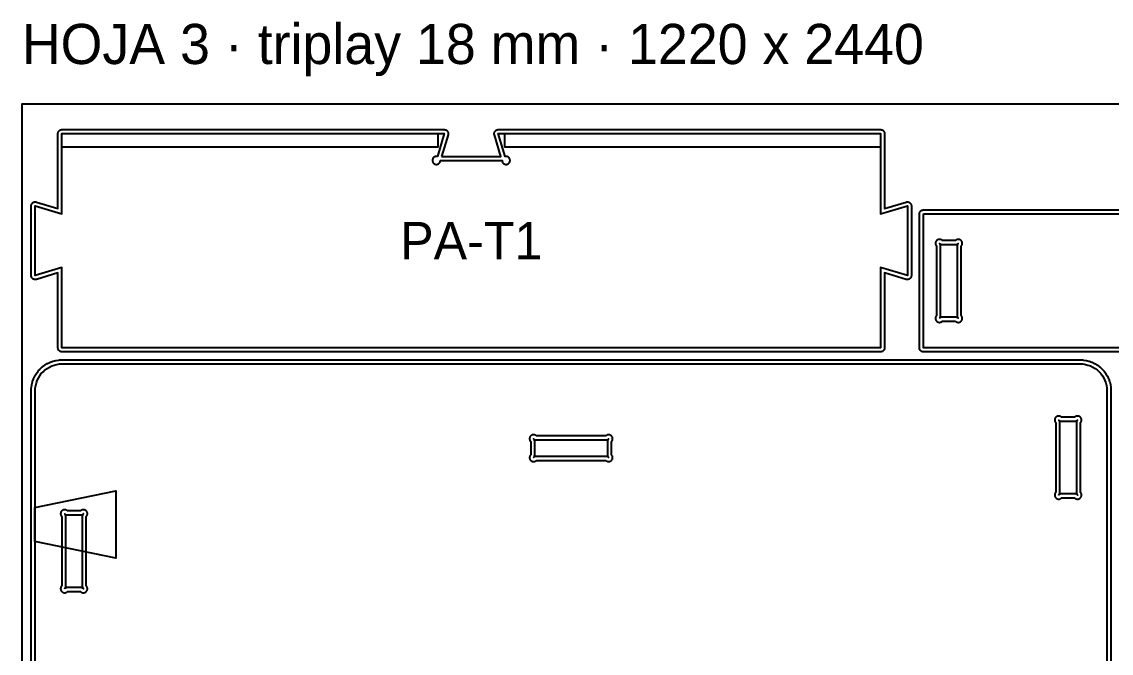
# Model space of a CAD drawing. Header units: millimetres. Extents: x 0 to 8220, y 0 to 2502.
# Drawn here: x 2800 to 3613, y 2030 to 2502 of the extents above; entities that cross this region are included whole.
import ezdxf
from ezdxf.enums import TextEntityAlignment as Align

# ---------------------------------------------------------------- set-up
doc = ezdxf.new("R2010")
doc.units = ezdxf.units.MM
for name, color, linetype in [('CAJA_5_5MM', 32, 'Continuous'), ('CAJA_6MM', 30, 'Continuous'), ('CALADO_INTERIOR', 5, 'Continuous'), ('CORTE_EXT', 1, 'Continuous'), ('HOJA', 8, 'Continuous'), ('TEXTO', 7, 'Continuous'), ('TRAYECTORIA_EXT_FRESA6', 11, 'Continuous'), ('TRAYECTORIA_INT_FRESA6', 150, 'Continuous')]:
    doc.layers.add(name, color=color, linetype=linetype)

msp = doc.modelspace()

# ---------------------------------------------------------------- linework, layer by layer
at = {"layer": 'CAJA_5_5MM'}
msp.add_lwpolyline([(2809.85, 2113.38), (2809.85, 2138.62), (2870.15, 2151.18), (2870.15, 2100.82)], close=True, dxfattribs=at)
at = {"layer": 'CAJA_6MM'}
for points in [[(3110.5, 2418), (3110.5, 2408), (2830, 2408), (2830, 2418), (3100.5, 2418)], [(3441, 2408), (3160.5, 2408), (3160.5, 2418), (3170.5, 2418), (3441, 2418)]]:
    msp.add_lwpolyline(points, close=True, dxfattribs=at)
at = {"layer": 'CALADO_INTERIOR'}
for points in [[(3496.91, 2277.85), (3497.13, 2277.65), (3497.36, 2277.48), (3497.61, 2277.33), (3497.88, 2277.2), (3498.16, 2277.1), (3498.44, 2277.03), (3498.73, 2276.99), (3499.03, 2276.97), (3499.32, 2276.99), (3499.61, 2277.03), (3499.9, 2277.1), (3500.18, 2277.2), (3500.44, 2277.33), (3500.7, 2277.48), (3500.93, 2277.65), (3501.15, 2277.85), (3501.35, 2278.07), (3501.52, 2278.3), (3501.67, 2278.56), (3501.8, 2278.82), (3501.9, 2279.1), (3501.97, 2279.39), (3502.01, 2279.68), (3502.03, 2279.97), (3502.01, 2280.27), (3501.97, 2280.56), (3501.9, 2280.84), (3501.8, 2281.12), (3501.67, 2281.39), (3501.52, 2281.64), (3501.35, 2281.87), (3501.15, 2282.09), (3501.15, 2333.91), (3501.35, 2334.13), (3501.52, 2334.36), (3501.67, 2334.61), (3501.8, 2334.88), (3501.9, 2335.16), (3501.97, 2335.44), (3502.01, 2335.73), (3502.03, 2336.03), (3502.01, 2336.32), (3501.97, 2336.61), (3501.9, 2336.9), (3501.8, 2337.18), (3501.67, 2337.44), (3501.52, 2337.7), (3501.35, 2337.93), (3501.15, 2338.15), (3501.15, 2338.15), (3501.15, 2338.15), (3500.93, 2338.35), (3500.7, 2338.52), (3500.44, 2338.67), (3500.18, 2338.8), (3499.9, 2338.9), (3499.61, 2338.97), (3499.32, 2339.01), (3499.03, 2339.03), (3498.73, 2339.01), (3498.44, 2338.97), (3498.16, 2338.9), (3497.88, 2338.8), (3497.61, 2338.67), (3497.36, 2338.52), (3497.13, 2338.35), (3496.91, 2338.15), (3487.09, 2338.15), (3486.87, 2338.35), (3486.64, 2338.52), (3486.39, 2338.67), (3486.12, 2338.8), (3485.84, 2338.9), (3485.56, 2338.97), (3485.27, 2339.01), (3484.97, 2339.03), (3484.68, 2339.01), (3484.39, 2338.97), (3484.1, 2338.9), (3483.82, 2338.8), (3483.56, 2338.67), (3483.3, 2338.52), (3483.07, 2338.35), (3482.85, 2338.15), (3482.65, 2337.93), (3482.48, 2337.7), (3482.33, 2337.44), (3482.2, 2337.18), (3482.1, 2336.9), (3482.03, 2336.61), (3481.99, 2336.32), (3481.97, 2336.03), (3481.99, 2335.73), (3482.03, 2335.44), (3482.1, 2335.16), (3482.2, 2334.88), (3482.33, 2334.61), (3482.48, 2334.36), (3482.65, 2334.13), (3482.85, 2333.91), (3482.85, 2282.09), (3482.65, 2281.87), (3482.48, 2281.64), (3482.33, 2281.39), (3482.2, 2281.12), (3482.1, 2280.84), (3482.03, 2280.56), (3481.99, 2280.27), (3481.97, 2279.97), (3481.99, 2279.68), (3482.03, 2279.39), (3482.1, 2279.1), (3482.2, 2278.82), (3482.33, 2278.56), (3482.48, 2278.3), (3482.65, 2278.07), (3482.85, 2277.85), (3483.07, 2277.65), (3483.3, 2277.48), (3483.56, 2277.33), (3483.82, 2277.2), (3484.1, 2277.1), (3484.39, 2277.03), (3484.68, 2276.99), (3484.97, 2276.97), (3485.27, 2276.99), (3485.56, 2277.03), (3485.84, 2277.1), (3486.12, 2277.2), (3486.39, 2277.33), (3486.64, 2277.48), (3486.87, 2277.65), (3487.09, 2277.85)], [(3585.91, 2145.85), (3586.13, 2145.65), (3586.36, 2145.48), (3586.61, 2145.33), (3586.88, 2145.2), (3587.16, 2145.1), (3587.44, 2145.03), (3587.73, 2144.99), (3588.03, 2144.97), (3588.32, 2144.99), (3588.61, 2145.03), (3588.9, 2145.1), (3589.18, 2145.2), (3589.44, 2145.33), (3589.7, 2145.48), (3589.93, 2145.65), (3590.15, 2145.85), (3590.35, 2146.07), (3590.52, 2146.3), (3590.67, 2146.56), (3590.8, 2146.82), (3590.9, 2147.1), (3590.97, 2147.39), (3591.01, 2147.68), (3591.03, 2147.97), (3591.01, 2148.27), (3590.97, 2148.56), (3590.9, 2148.84), (3590.8, 2149.12), (3590.67, 2149.39), (3590.52, 2149.64), (3590.35, 2149.87), (3590.15, 2150.09), (3590.15, 2201.91), (3590.35, 2202.13), (3590.52, 2202.36), (3590.67, 2202.61), (3590.8, 2202.88), (3590.9, 2203.16), (3590.97, 2203.44), (3591.01, 2203.73), (3591.03, 2204.03), (3591.01, 2204.32), (3590.97, 2204.61), (3590.9, 2204.9), (3590.8, 2205.18), (3590.67, 2205.44), (3590.52, 2205.7), (3590.35, 2205.93), (3590.15, 2206.15), (3589.93, 2206.35), (3589.7, 2206.52), (3589.44, 2206.67), (3589.18, 2206.8), (3588.9, 2206.9), (3588.61, 2206.97), (3588.32, 2207.01), (3588.03, 2207.03), (3587.73, 2207.01), (3587.44, 2206.97), (3587.16, 2206.9), (3586.88, 2206.8), (3586.61, 2206.67), (3586.36, 2206.52), (3586.13, 2206.35), (3585.91, 2206.15), (3576.09, 2206.15), (3575.87, 2206.35), (3575.64, 2206.52), (3575.39, 2206.67), (3575.12, 2206.8), (3574.84, 2206.9), (3574.56, 2206.97), (3574.27, 2207.01), (3573.97, 2207.03), (3573.68, 2207.01), (3573.39, 2206.97), (3573.1, 2206.9), (3572.82, 2206.8), (3572.56, 2206.67), (3572.3, 2206.52), (3572.07, 2206.35), (3571.85, 2206.15), (3571.65, 2205.93), (3571.48, 2205.7), (3571.33, 2205.44), (3571.2, 2205.18), (3571.1, 2204.9), (3571.03, 2204.61), (3570.99, 2204.32), (3570.97, 2204.03), (3570.99, 2203.73), (3571.03, 2203.44), (3571.1, 2203.16), (3571.2, 2202.88), (3571.33, 2202.61), (3571.48, 2202.36), (3571.65, 2202.13), (3571.85, 2201.91), (3571.85, 2150.09), (3571.65, 2149.87), (3571.48, 2149.64), (3571.33, 2149.39), (3571.2, 2149.12), (3571.1, 2148.84), (3571.03, 2148.56), (3570.99, 2148.27), (3570.97, 2147.97), (3570.99, 2147.68), (3571.03, 2147.39), (3571.1, 2147.1), (3571.2, 2146.82), (3571.33, 2146.56), (3571.48, 2146.3), (3571.65, 2146.07), (3571.85, 2145.85), (3572.07, 2145.65), (3572.3, 2145.48), (3572.56, 2145.33), (3572.82, 2145.2), (3573.1, 2145.1), (3573.39, 2145.03), (3573.68, 2144.99), (3573.97, 2144.97), (3574.27, 2144.99), (3574.56, 2145.03), (3574.84, 2145.1), (3575.12, 2145.2), (3575.39, 2145.33), (3575.64, 2145.48), (3575.87, 2145.65), (3576.09, 2145.85)], [(3184.09, 2173.85), (3235.91, 2173.85), (3236.13, 2173.65), (3236.36, 2173.48), (3236.61, 2173.33), (3236.88, 2173.2), (3237.16, 2173.1), (3237.44, 2173.03), (3237.73, 2172.99), (3238.03, 2172.97), (3238.32, 2172.99), (3238.61, 2173.03), (3238.9, 2173.1), (3239.18, 2173.2), (3239.44, 2173.33), (3239.7, 2173.48), (3239.93, 2173.65), (3240.15, 2173.85), (3240.35, 2174.07), (3240.52, 2174.3), (3240.67, 2174.56), (3240.8, 2174.82), (3240.9, 2175.1), (3240.97, 2175.39), (3241.01, 2175.68), (3241.03, 2175.97), (3241.01, 2176.27), (3240.97, 2176.56), (3240.9, 2176.84), (3240.8, 2177.12), (3240.67, 2177.39), (3240.52, 2177.64), (3240.35, 2177.87), (3240.15, 2178.09), (3240.15, 2187.91), (3240.35, 2188.13), (3240.52, 2188.36), (3240.67, 2188.61), (3240.8, 2188.88), (3240.9, 2189.16), (3240.97, 2189.44), (3241.01, 2189.73), (3241.03, 2190.03), (3241.01, 2190.32), (3240.97, 2190.61), (3240.9, 2190.9), (3240.8, 2191.18), (3240.67, 2191.44), (3240.52, 2191.7), (3240.35, 2191.93), (3240.15, 2192.15), (3239.93, 2192.35), (3239.7, 2192.52), (3239.44, 2192.67), (3239.18, 2192.8), (3238.9, 2192.9), (3238.61, 2192.97), (3238.32, 2193.01), (3238.03, 2193.03), (3237.73, 2193.01), (3237.44, 2192.97), (3237.16, 2192.9), (3236.88, 2192.8), (3236.61, 2192.67), (3236.36, 2192.52), (3236.13, 2192.35), (3235.91, 2192.15), (3184.09, 2192.15), (3183.87, 2192.35), (3183.64, 2192.52), (3183.39, 2192.67), (3183.12, 2192.8), (3182.84, 2192.9), (3182.56, 2192.97), (3182.27, 2193.01), (3181.97, 2193.03), (3181.68, 2193.01), (3181.39, 2192.97), (3181.1, 2192.9), (3180.82, 2192.8), (3180.56, 2192.67), (3180.3, 2192.52), (3180.07, 2192.35), (3179.85, 2192.15), (3179.65, 2191.93), (3179.48, 2191.7), (3179.33, 2191.44), (3179.2, 2191.18), (3179.1, 2190.9), (3179.03, 2190.61), (3178.99, 2190.32), (3178.97, 2190.03), (3178.99, 2189.73), (3179.03, 2189.44), (3179.1, 2189.16), (3179.2, 2188.88), (3179.33, 2188.61), (3179.48, 2188.36), (3179.65, 2188.13), (3179.85, 2187.91), (3179.85, 2178.09), (3179.65, 2177.87), (3179.48, 2177.64), (3179.33, 2177.39), (3179.2, 2177.12), (3179.1, 2176.84), (3179.03, 2176.56), (3178.99, 2176.27), (3178.97, 2175.97), (3178.99, 2175.68), (3179.03, 2175.39), (3179.1, 2175.1), (3179.2, 2174.82), (3179.33, 2174.56), (3179.48, 2174.3), (3179.65, 2174.07), (3179.85, 2173.85), (3180.07, 2173.65), (3180.3, 2173.48), (3180.56, 2173.33), (3180.82, 2173.2), (3181.1, 2173.1), (3181.39, 2173.03), (3181.68, 2172.99), (3181.97, 2172.97), (3182.27, 2172.99), (3182.56, 2173.03), (3182.84, 2173.1), (3183.12, 2173.2), (3183.39, 2173.33), (3183.64, 2173.48), (3183.87, 2173.65)], [(2844.61, 2075.33), (2844.88, 2075.2), (2845.16, 2075.1), (2845.44, 2075.03), (2845.73, 2074.99), (2846.03, 2074.97), (2846.32, 2074.99), (2846.61, 2075.03), (2846.9, 2075.1), (2847.18, 2075.2), (2847.44, 2075.33), (2847.7, 2075.48), (2847.93, 2075.65), (2848.15, 2075.85), (2848.35, 2076.07), (2848.52, 2076.3), (2848.67, 2076.56), (2848.8, 2076.82), (2848.9, 2077.1), (2848.97, 2077.39), (2849.01, 2077.68), (2849.03, 2077.97), (2849.01, 2078.27), (2848.97, 2078.56), (2848.9, 2078.84), (2848.8, 2079.12), (2848.67, 2079.39), (2848.52, 2079.64), (2848.35, 2079.87), (2848.15, 2080.09), (2848.15, 2131.91), (2848.35, 2132.13), (2848.52, 2132.36), (2848.67, 2132.61), (2848.8, 2132.88), (2848.9, 2133.16), (2848.97, 2133.44), (2849.01, 2133.73), (2849.03, 2134.03), (2849.01, 2134.32), (2848.97, 2134.61), (2848.9, 2134.9), (2848.8, 2135.18), (2848.67, 2135.44), (2848.52, 2135.7), (2848.35, 2135.93), (2848.15, 2136.15), (2848.15, 2136.15), (2847.93, 2136.35), (2847.7, 2136.52), (2847.44, 2136.67), (2847.18, 2136.8), (2846.9, 2136.9), (2846.61, 2136.97), (2846.32, 2137.01), (2846.03, 2137.03), (2845.73, 2137.01), (2845.44, 2136.97), (2845.16, 2136.9), (2844.88, 2136.8), (2844.61, 2136.67), (2844.36, 2136.52), (2844.13, 2136.35), (2843.91, 2136.15), (2834.09, 2136.15), (2833.87, 2136.35), (2833.64, 2136.52), (2833.39, 2136.67), (2833.12, 2136.8), (2832.84, 2136.9), (2832.56, 2136.97), (2832.27, 2137.01), (2831.97, 2137.03), (2831.68, 2137.01), (2831.39, 2136.97), (2831.1, 2136.9), (2830.82, 2136.8), (2830.56, 2136.67), (2830.3, 2136.52), (2830.07, 2136.35), (2829.85, 2136.15), (2829.65, 2135.93), (2829.48, 2135.7), (2829.33, 2135.44), (2829.2, 2135.18), (2829.1, 2134.9), (2829.03, 2134.61), (2828.99, 2134.32), (2828.97, 2134.03), (2828.99, 2133.73), (2829.03, 2133.44), (2829.1, 2133.16), (2829.2, 2132.88), (2829.33, 2132.61), (2829.48, 2132.36), (2829.65, 2132.13), (2829.85, 2131.91), (2829.85, 2080.09), (2829.65, 2079.87), (2829.48, 2079.64), (2829.33, 2079.39), (2829.2, 2079.12), (2829.1, 2078.84), (2829.03, 2078.56), (2828.99, 2078.27), (2828.97, 2077.97), (2828.99, 2077.68), (2829.03, 2077.39), (2829.1, 2077.1), (2829.2, 2076.82), (2829.33, 2076.56), (2829.48, 2076.3), (2829.65, 2076.07), (2829.85, 2075.85), (2830.07, 2075.65), (2830.3, 2075.48), (2830.56, 2075.33), (2830.82, 2075.2), (2831.1, 2075.1), (2831.39, 2075.03), (2831.68, 2074.99), (2831.97, 2074.97), (2832.27, 2074.99), (2832.56, 2075.03), (2832.84, 2075.1), (2833.12, 2075.2), (2833.39, 2075.33), (2833.64, 2075.48), (2833.87, 2075.65), (2834.09, 2075.85), (2843.91, 2075.85), (2844.13, 2075.65), (2844.36, 2075.48)]]:
    msp.add_lwpolyline(points, close=True, dxfattribs=at)
at = {"layer": 'CORTE_EXT'}
for points in [[(3110.22, 2400.91), (3109.89, 2400.97), (3109.5, 2401), (3109.11, 2400.97), (3108.72, 2400.9), (3108.35, 2400.77), (3108, 2400.6), (3107.67, 2400.38), (3107.38, 2400.12), (3107.12, 2399.83), (3106.9, 2399.5), (3106.73, 2399.15), (3106.6, 2398.78), (3106.53, 2398.39), (3106.5, 2398), (3106.53, 2397.61), (3106.6, 2397.22), (3106.73, 2396.85), (3106.9, 2396.5), (3107.12, 2396.17), (3107.38, 2395.88), (3107.67, 2395.62), (3108, 2395.4), (3108.35, 2395.23), (3108.72, 2395.1), (3109.11, 2395.03), (3109.5, 2395), (3109.89, 2395.03), (3110.28, 2395.1), (3110.65, 2395.23), (3111, 2395.4), (3111.33, 2395.62), (3111.62, 2395.88), (3111.88, 2396.17), (3112.1, 2396.5), (3112.27, 2396.85), (3112.4, 2397.22), (3112.47, 2397.61), (3112.49, 2397.85), (3158.51, 2397.85), (3158.53, 2397.61), (3158.6, 2397.22), (3158.73, 2396.85), (3158.9, 2396.5), (3159.12, 2396.17), (3159.38, 2395.88), (3159.67, 2395.62), (3160, 2395.4), (3160.35, 2395.23), (3160.72, 2395.1), (3161.11, 2395.03), (3161.5, 2395), (3161.89, 2395.03), (3162.28, 2395.1), (3162.65, 2395.23), (3163, 2395.4), (3163.33, 2395.62), (3163.62, 2395.88), (3163.88, 2396.17), (3164.1, 2396.5), (3164.27, 2396.85), (3164.4, 2397.22), (3164.47, 2397.61), (3164.5, 2398), (3164.47, 2398.39), (3164.4, 2398.78), (3164.27, 2399.15), (3164.1, 2399.5), (3163.88, 2399.83), (3163.62, 2400.12), (3163.33, 2400.38), (3163, 2400.6), (3162.65, 2400.77), (3162.28, 2400.9), (3161.89, 2400.97), (3161.5, 2401), (3161.11, 2400.97), (3160.78, 2400.91), (3155.66, 2418), (3441, 2418), (3441, 2358), (3461, 2364), (3461, 2312), (3441, 2318), (3441, 2258), (2830, 2258), (2830, 2318), (2810, 2312), (2810, 2364), (2830, 2358), (2830, 2418), (3115.34, 2418)], [(3473, 2358), (3973, 2358), (3973, 2258), (3473, 2258)]]:
    msp.add_lwpolyline(points, close=True, dxfattribs=at)
msp.add_lwpolyline([(2810, 1696), (2810, 2226), (2810.1, 2227.96), (2810.38, 2229.9), (2810.86, 2231.81), (2811.52, 2233.65), (2812.36, 2235.43), (2813.37, 2237.11), (2814.54, 2238.69), (2815.86, 2240.14), (2817.31, 2241.46), (2818.89, 2242.63), (2820.57, 2243.64), (2822.35, 2244.48), (2824.19, 2245.14), (2826.1, 2245.62), (2828.04, 2245.9), (2830, 2246), (3590, 2246), (3591.96, 2245.9), (3593.9, 2245.62), (3595.81, 2245.14), (3597.65, 2244.48), (3599.43, 2243.64), (3601.11, 2242.63), (3602.69, 2241.46), (3604.14, 2240.14), (3605.46, 2238.69), (3606.63, 2237.11), (3607.64, 2235.43), (3608.48, 2233.65), (3609.14, 2231.81), (3609.62, 2229.9), (3609.9, 2227.96), (3610, 2226), (3610, 1696)], dxfattribs=at)
at = {"layer": 'HOJA'}
msp.add_lwpolyline([(2800, 0), (4020, 0), (4020, 2440), (2800, 2440)], close=True, dxfattribs=at)
at = {"layer": 'TRAYECTORIA_EXT_FRESA6'}
msp.add_lwpolyline([(3113.33, 2400.85), (3157.67, 2400.85), (3152.78, 2417.14), (3152.71, 2417.42), (3152.67, 2417.71), (3152.66, 2418.01), (3152.67, 2418.3), (3152.72, 2418.59), (3152.79, 2418.88), (3152.89, 2419.15), (3153.01, 2419.42), (3153.16, 2419.67), (3153.34, 2419.91), (3153.54, 2420.12), (3153.76, 2420.32), (3153.99, 2420.5), (3154.24, 2420.65), (3154.51, 2420.77), (3154.79, 2420.87), (3155.07, 2420.94), (3155.36, 2420.99), (3155.66, 2421), (3441, 2421), (3441.29, 2420.99), (3441.59, 2420.94), (3441.87, 2420.87), (3442.15, 2420.77), (3442.41, 2420.65), (3442.67, 2420.49), (3442.9, 2420.32), (3443.12, 2420.12), (3443.32, 2419.9), (3443.49, 2419.67), (3443.65, 2419.41), (3443.77, 2419.15), (3443.87, 2418.87), (3443.94, 2418.59), (3443.99, 2418.29), (3444, 2418), (3444, 2362.03), (3460.14, 2366.87), (3460.42, 2366.94), (3460.71, 2366.99), (3461.01, 2367), (3461.3, 2366.98), (3461.59, 2366.94), (3461.88, 2366.87), (3462.15, 2366.77), (3462.42, 2366.64), (3462.67, 2366.49), (3462.91, 2366.32), (3463.12, 2366.12), (3463.32, 2365.9), (3463.5, 2365.66), (3463.65, 2365.41), (3463.77, 2365.15), (3463.87, 2364.87), (3463.94, 2364.58), (3463.99, 2364.29), (3464, 2364), (3464, 2312), (3463.99, 2311.71), (3463.94, 2311.42), (3463.87, 2311.13), (3463.77, 2310.85), (3463.65, 2310.59), (3463.5, 2310.34), (3463.32, 2310.1), (3463.12, 2309.88), (3462.91, 2309.68), (3462.67, 2309.51), (3462.42, 2309.36), (3462.15, 2309.23), (3461.88, 2309.13), (3461.59, 2309.06), (3461.3, 2309.02), (3461.01, 2309), (3460.71, 2309.01), (3460.42, 2309.06), (3460.14, 2309.13), (3444, 2313.97), (3444, 2258), (3443.99, 2257.71), (3443.94, 2257.41), (3443.87, 2257.13), (3443.77, 2256.85), (3443.65, 2256.59), (3443.49, 2256.33), (3443.32, 2256.1), (3443.12, 2255.88), (3442.9, 2255.68), (3442.67, 2255.51), (3442.41, 2255.35), (3442.15, 2255.23), (3441.87, 2255.13), (3441.59, 2255.06), (3441.29, 2255.01), (3441, 2255), (2830, 2255), (2829.71, 2255.01), (2829.41, 2255.06), (2829.13, 2255.13), (2828.85, 2255.23), (2828.59, 2255.35), (2828.33, 2255.51), (2828.1, 2255.68), (2827.88, 2255.88), (2827.68, 2256.1), (2827.51, 2256.33), (2827.35, 2256.59), (2827.23, 2256.85), (2827.13, 2257.13), (2827.06, 2257.41), (2827.01, 2257.71), (2827, 2258), (2827, 2313.97), (2810.86, 2309.13), (2810.58, 2309.06), (2810.29, 2309.01), (2809.99, 2309), (2809.7, 2309.02), (2809.41, 2309.06), (2809.12, 2309.13), (2808.85, 2309.23), (2808.58, 2309.36), (2808.33, 2309.51), (2808.09, 2309.68), (2807.88, 2309.88), (2807.68, 2310.1), (2807.5, 2310.34), (2807.35, 2310.59), (2807.23, 2310.85), (2807.13, 2311.13), (2807.06, 2311.42), (2807.01, 2311.71), (2807, 2312), (2807, 2364), (2807.01, 2364.29), (2807.06, 2364.58), (2807.13, 2364.87), (2807.23, 2365.15), (2807.35, 2365.41), (2807.5, 2365.66), (2807.68, 2365.9), (2807.88, 2366.12), (2808.09, 2366.32), (2808.33, 2366.49), (2808.58, 2366.64), (2808.85, 2366.77), (2809.12, 2366.87), (2809.41, 2366.94), (2809.7, 2366.98), (2809.99, 2367), (2810.29, 2366.99), (2810.58, 2366.94), (2810.86, 2366.87), (2827, 2362.03), (2827, 2418), (2827.01, 2418.29), (2827.06, 2418.59), (2827.13, 2418.87), (2827.23, 2419.15), (2827.35, 2419.41), (2827.51, 2419.67), (2827.68, 2419.9), (2827.88, 2420.12), (2828.1, 2420.32), (2828.33, 2420.49), (2828.59, 2420.65), (2828.85, 2420.77), (2829.13, 2420.87), (2829.41, 2420.94), (2829.71, 2420.99), (2830, 2421), (3115.34, 2421), (3115.64, 2420.99), (3115.93, 2420.94), (3116.21, 2420.87), (3116.49, 2420.77), (3116.76, 2420.65), (3117.01, 2420.5), (3117.24, 2420.32), (3117.46, 2420.12), (3117.66, 2419.91), (3117.84, 2419.67), (3117.99, 2419.42), (3118.11, 2419.15), (3118.21, 2418.88), (3118.28, 2418.59), (3118.33, 2418.3), (3118.34, 2418.01), (3118.33, 2417.71), (3118.29, 2417.42), (3118.22, 2417.14)], close=True, dxfattribs=at)
for points in [[(3973, 2255), (3473, 2255), (3472.71, 2255.01), (3472.41, 2255.06), (3472.13, 2255.13), (3471.85, 2255.23), (3471.59, 2255.35), (3471.33, 2255.51), (3471.1, 2255.68), (3470.88, 2255.88), (3470.68, 2256.1), (3470.51, 2256.33), (3470.35, 2256.59), (3470.23, 2256.85), (3470.13, 2257.13), (3470.06, 2257.41), (3470.01, 2257.71), (3470, 2258), (3470, 2358), (3470.01, 2358.29), (3470.06, 2358.59), (3470.13, 2358.87), (3470.23, 2359.15), (3470.35, 2359.41), (3470.51, 2359.67), (3470.68, 2359.9), (3470.88, 2360.12), (3471.1, 2360.32), (3471.33, 2360.49), (3471.59, 2360.65), (3471.85, 2360.77), (3472.13, 2360.87), (3472.41, 2360.94), (3472.71, 2360.99), (3473, 2361), (3973, 2361)], [(2807, 1696), (2807, 2226), (2807, 2226.15), (2807.1, 2228.11), (2807.13, 2228.4), (2807.42, 2230.34), (2807.47, 2230.63), (2807.95, 2232.53), (2808.04, 2232.82), (2808.7, 2234.66), (2808.81, 2234.94), (2809.65, 2236.71), (2809.79, 2236.97), (2810.8, 2238.65), (2810.96, 2238.9), (2812.13, 2240.47), (2812.32, 2240.7), (2813.64, 2242.16), (2813.84, 2242.36), (2815.3, 2243.68), (2815.53, 2243.87), (2817.1, 2245.04), (2817.35, 2245.2), (2819.03, 2246.21), (2819.29, 2246.35), (2821.06, 2247.19), (2821.34, 2247.3), (2823.18, 2247.96), (2823.47, 2248.05), (2825.37, 2248.53), (2825.66, 2248.58), (2827.6, 2248.87), (2827.89, 2248.9), (2829.85, 2249), (2830, 2249), (3590, 2249), (3590.15, 2249), (3592.11, 2248.9), (3592.4, 2248.87), (3594.34, 2248.58), (3594.63, 2248.53), (3596.53, 2248.05), (3596.82, 2247.96), (3598.66, 2247.3), (3598.94, 2247.19), (3600.71, 2246.35), (3600.97, 2246.21), (3602.65, 2245.2), (3602.9, 2245.04), (3604.47, 2243.87), (3604.7, 2243.68), (3606.16, 2242.36), (3606.36, 2242.16), (3607.68, 2240.7), (3607.87, 2240.47), (3609.04, 2238.9), (3609.2, 2238.65), (3610.21, 2236.97), (3610.35, 2236.71), (3611.19, 2234.94), (3611.3, 2234.66), (3611.96, 2232.82), (3612.05, 2232.53), (3612.53, 2230.63), (3612.58, 2230.34), (3612.87, 2228.4), (3612.9, 2228.11), (3613, 2226.15), (3613, 2226), (3613, 1696)]]:
    msp.add_lwpolyline(points, dxfattribs=at)
at = {"layer": 'TRAYECTORIA_INT_FRESA6'}
for points in [[(3485.02, 2280.02), (3485.07, 2280.08), (3485.27, 2280.32), (3485.44, 2280.59), (3485.59, 2280.87), (3485.7, 2281.16), (3485.78, 2281.47), (3485.83, 2281.78), (3485.85, 2282.09), (3485.85, 2333.91), (3485.83, 2334.22), (3485.78, 2334.53), (3485.7, 2334.84), (3485.59, 2335.13), (3485.44, 2335.41), (3485.27, 2335.68), (3485.07, 2335.92), (3485.02, 2335.98), (3485.08, 2335.93), (3485.32, 2335.73), (3485.59, 2335.56), (3485.87, 2335.41), (3486.16, 2335.3), (3486.47, 2335.22), (3486.78, 2335.17), (3487.09, 2335.15), (3496.91, 2335.15), (3497.22, 2335.17), (3497.53, 2335.22), (3497.84, 2335.3), (3498.13, 2335.41), (3498.41, 2335.56), (3498.68, 2335.73), (3498.92, 2335.93), (3498.98, 2335.98), (3498.93, 2335.92), (3498.73, 2335.68), (3498.56, 2335.41), (3498.41, 2335.13), (3498.3, 2334.84), (3498.22, 2334.53), (3498.17, 2334.22), (3498.15, 2333.91), (3498.15, 2282.09), (3498.17, 2281.78), (3498.22, 2281.47), (3498.3, 2281.16), (3498.41, 2280.87), (3498.56, 2280.59), (3498.73, 2280.32), (3498.93, 2280.08), (3498.98, 2280.02), (3498.92, 2280.07), (3498.68, 2280.27), (3498.41, 2280.44), (3498.13, 2280.59), (3497.84, 2280.7), (3497.53, 2280.78), (3497.22, 2280.83), (3496.91, 2280.85), (3487.09, 2280.85), (3486.78, 2280.83), (3486.47, 2280.78), (3486.16, 2280.7), (3485.87, 2280.59), (3485.59, 2280.44), (3485.32, 2280.27), (3485.08, 2280.07)], [(3574.02, 2148.02), (3574.07, 2148.08), (3574.27, 2148.32), (3574.44, 2148.59), (3574.59, 2148.87), (3574.7, 2149.16), (3574.78, 2149.47), (3574.83, 2149.78), (3574.85, 2150.09), (3574.85, 2201.91), (3574.83, 2202.22), (3574.78, 2202.53), (3574.7, 2202.84), (3574.59, 2203.13), (3574.44, 2203.41), (3574.27, 2203.68), (3574.07, 2203.92), (3574.02, 2203.98), (3574.08, 2203.93), (3574.32, 2203.73), (3574.59, 2203.56), (3574.87, 2203.41), (3575.16, 2203.3), (3575.47, 2203.22), (3575.78, 2203.17), (3576.09, 2203.15), (3585.91, 2203.15), (3586.22, 2203.17), (3586.53, 2203.22), (3586.84, 2203.3), (3587.13, 2203.41), (3587.41, 2203.56), (3587.68, 2203.73), (3587.92, 2203.93), (3587.98, 2203.98), (3587.93, 2203.92), (3587.73, 2203.68), (3587.56, 2203.41), (3587.41, 2203.13), (3587.3, 2202.84), (3587.22, 2202.53), (3587.17, 2202.22), (3587.15, 2201.91), (3587.15, 2150.09), (3587.17, 2149.78), (3587.22, 2149.47), (3587.3, 2149.16), (3587.41, 2148.87), (3587.56, 2148.59), (3587.73, 2148.32), (3587.93, 2148.08), (3587.98, 2148.02), (3587.92, 2148.07), (3587.68, 2148.27), (3587.41, 2148.44), (3587.13, 2148.59), (3586.84, 2148.7), (3586.53, 2148.78), (3586.22, 2148.83), (3585.91, 2148.85), (3576.09, 2148.85), (3575.78, 2148.83), (3575.47, 2148.78), (3575.16, 2148.7), (3574.87, 2148.59), (3574.59, 2148.44), (3574.32, 2148.27), (3574.08, 2148.07)], [(3182.02, 2176.02), (3182.07, 2176.08), (3182.27, 2176.32), (3182.44, 2176.59), (3182.59, 2176.87), (3182.7, 2177.16), (3182.78, 2177.47), (3182.83, 2177.78), (3182.85, 2178.09), (3182.85, 2187.91), (3182.83, 2188.22), (3182.78, 2188.53), (3182.7, 2188.84), (3182.59, 2189.13), (3182.44, 2189.41), (3182.27, 2189.68), (3182.07, 2189.92), (3182.02, 2189.98), (3182.08, 2189.93), (3182.32, 2189.73), (3182.59, 2189.56), (3182.87, 2189.41), (3183.16, 2189.3), (3183.47, 2189.22), (3183.78, 2189.17), (3184.09, 2189.15), (3235.91, 2189.15), (3236.22, 2189.17), (3236.53, 2189.22), (3236.84, 2189.3), (3237.13, 2189.41), (3237.41, 2189.56), (3237.68, 2189.73), (3237.92, 2189.93), (3237.98, 2189.98), (3237.93, 2189.92), (3237.73, 2189.68), (3237.56, 2189.41), (3237.41, 2189.13), (3237.3, 2188.84), (3237.22, 2188.53), (3237.17, 2188.22), (3237.15, 2187.91), (3237.15, 2178.09), (3237.17, 2177.78), (3237.22, 2177.47), (3237.3, 2177.16), (3237.41, 2176.87), (3237.56, 2176.59), (3237.73, 2176.32), (3237.93, 2176.08), (3237.98, 2176.02), (3237.92, 2176.07), (3237.68, 2176.27), (3237.41, 2176.44), (3237.13, 2176.59), (3236.84, 2176.7), (3236.53, 2176.78), (3236.22, 2176.83), (3235.91, 2176.85), (3184.09, 2176.85), (3183.78, 2176.83), (3183.47, 2176.78), (3183.16, 2176.7), (3182.87, 2176.59), (3182.59, 2176.44), (3182.32, 2176.27), (3182.08, 2176.07)], [(2832.02, 2078.02), (2832.07, 2078.08), (2832.27, 2078.32), (2832.44, 2078.59), (2832.59, 2078.87), (2832.7, 2079.16), (2832.78, 2079.47), (2832.83, 2079.78), (2832.85, 2080.09), (2832.85, 2131.91), (2832.83, 2132.22), (2832.78, 2132.53), (2832.7, 2132.84), (2832.59, 2133.13), (2832.44, 2133.41), (2832.27, 2133.68), (2832.07, 2133.92), (2832.02, 2133.98), (2832.08, 2133.93), (2832.32, 2133.73), (2832.59, 2133.56), (2832.87, 2133.41), (2833.16, 2133.3), (2833.47, 2133.22), (2833.78, 2133.17), (2834.09, 2133.15), (2843.91, 2133.15), (2844.22, 2133.17), (2844.53, 2133.22), (2844.84, 2133.3), (2845.13, 2133.41), (2845.41, 2133.56), (2845.68, 2133.73), (2845.92, 2133.93), (2845.98, 2133.98), (2845.93, 2133.92), (2845.73, 2133.68), (2845.56, 2133.41), (2845.41, 2133.13), (2845.3, 2132.84), (2845.22, 2132.53), (2845.17, 2132.22), (2845.15, 2131.91), (2845.15, 2080.09), (2845.17, 2079.78), (2845.22, 2079.47), (2845.3, 2079.16), (2845.41, 2078.87), (2845.56, 2078.59), (2845.73, 2078.32), (2845.93, 2078.08), (2845.98, 2078.02), (2845.92, 2078.07), (2845.68, 2078.27), (2845.41, 2078.44), (2845.13, 2078.59), (2844.84, 2078.7), (2844.53, 2078.78), (2844.22, 2078.83), (2843.91, 2078.85), (2834.09, 2078.85), (2833.78, 2078.83), (2833.47, 2078.78), (2833.16, 2078.7), (2832.87, 2078.59), (2832.59, 2078.44), (2832.32, 2078.27), (2832.08, 2078.07)]]:
    msp.add_lwpolyline(points, close=True, dxfattribs=at)

# ---------------------------------------------------------------- texts
at = {"layer": 'TEXTO'}
msp.add_text('HOJA 3 · triplay 18 mm · 1220 x 2440', height=30, dxfattribs=at).set_placement((2800, 2470))
msp.add_text('PA-T1', height=28, dxfattribs=at).set_placement((3135.5, 2338), align=Align.MIDDLE_CENTER)

doc.saveas('drawing.dxf')
